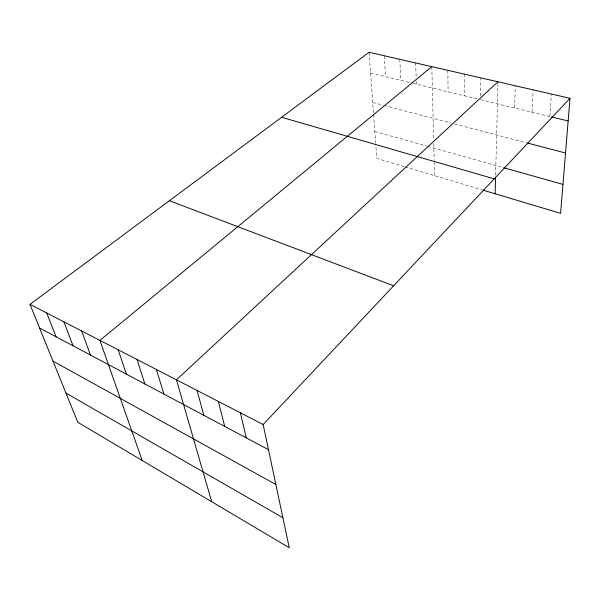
<?xml version="1.0" encoding="UTF-8"?>
<svg xmlns="http://www.w3.org/2000/svg" width="600" height="600" viewBox="0 0 600 600"><rect width="100%" height="100%" fill="white"/><g stroke="black" fill="none" stroke-linecap="round" stroke-linejoin="round"><path stroke-width="0.45" stroke-dasharray="3 2.25" d="M480.675 96.09L480.893 77.887M495.607 175.35L497.955 81.795M514.53 107.955L515.385 85.793M532.02 112.2L533.197 89.873M549.893 116.542L551.393 94.043M370.567 73.012L412.095 83.093M412.965 83.302L478.043 99.097M480.638 99.727L551.625 116.962M372.705 102.488L383.055 105.195M383.918 105.42L451.147 123.045M454.635 123.96L526.77 142.868M374.812 131.49L426.728 146.085M427.627 146.34L502.702 167.445M404.235 166.62L376.77 158.415L375.803 145.102M405.135 166.882L482.168 189.9M369.06 52.275L373.507 113.49M373.575 114.405L375.668 143.288M384.27 55.755L385.545 76.65M399.787 59.31L400.83 80.355M415.627 62.94L416.183 77.692M416.325 81.375L416.43 84.142M431.798 66.645L433.673 139.822M433.77 143.505L434.19 160.185M434.243 162.045L434.588 175.688M447.825 70.312L448.118 91.838M464.19 74.062L464.213 95.738"/><path stroke-width="0.9" d="M495.143 193.778L495.562 177.135M30 304.358L263.153 424.522L289.26 547.725L77.775 422.28L30 304.358L369.06 52.275L570 98.302L560.602 213.33L483.03 190.155M263.153 424.522L570 98.302M497.955 81.795L176.43 379.83L211.68 501.713M431.798 66.645L99.93 340.403L142.185 460.485M551.625 116.962L568.148 120.968M527.67 143.1L565.53 153.023M503.565 167.685L562.965 184.387M281.625 117.278L494.228 178.86M169.395 200.722L393.63 285.81M39.585 328.013L268.485 449.678M52.995 361.11L275.865 484.493M65.955 393.097L282.907 517.74M46.718 312.975L56.07 336.772M63.938 321.847L73.028 345.788M81.66 330.983L90.48 355.065M118.2 349.815L126.413 374.16M137.017 359.513L144.9 383.993M156.42 369.517L163.95 394.118M197.077 390.472L203.82 415.305M218.392 401.452L224.692 426.405M240.405 412.8L246.24 437.857"/></g></svg>
